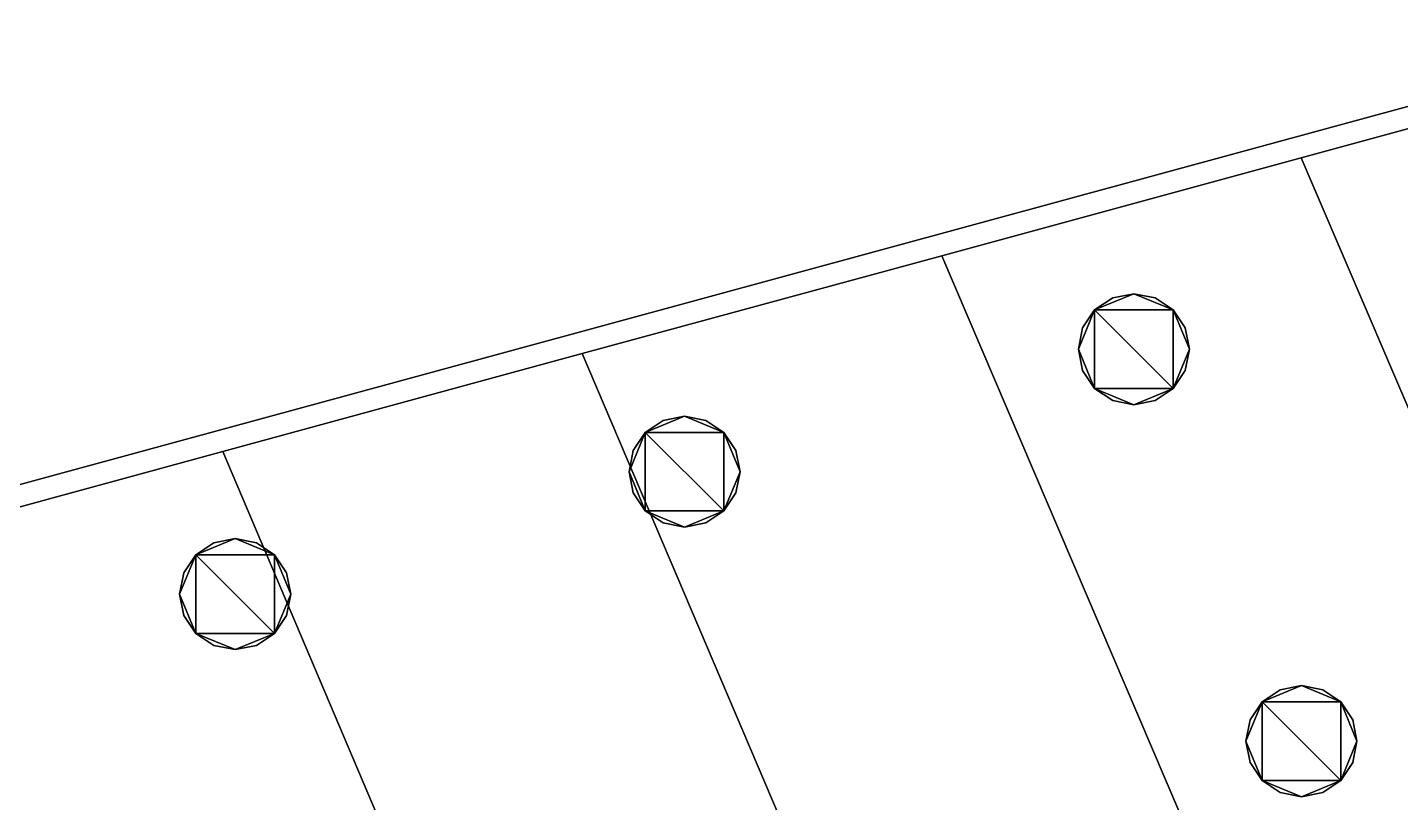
# Model space of a CAD drawing. Extents: x 2629709 to 3675628, y 1179 to 102095.
# Drawn here: x 2646057 to 2652340, y 93022 to 96568 of the extents above; entities that cross this region are included whole.
import ezdxf

# ---------------------------------------------------------------- set-up
doc = ezdxf.new("R2010")
doc.units = 0
doc.header["$LTSCALE"] = 550
doc.header["$MEASUREMENT"] = 0
for name, color, linetype in [('3DF-기초', 4, 'Continuous'), ('3DF-말뚝', 6, 'Continuous'), ('3DF-벽체', 5, 'Continuous'), ('3DF-슬래브', 8, 'Continuous')]:
    doc.layers.add(name, color=color, linetype=linetype)

msp = doc.modelspace()

# ---------------------------------------------------------------- linework, layer by layer
at = {"layer": '3DF-기초'}
for points in [[(2641977.8, 93376.2, 102250), (2644072.4, 88395.6, 102250), (2663874.8, 93797.8, 102250), (2661712.8, 98750.3, 102250)], [(2644072.4, 88395.6, 102350), (2641977.8, 93376.2, 102350), (2661712.8, 98750.3, 102350), (2663874.8, 93797.8, 102350)], [(2641977.8, 93376.2, 102350), (2641977.8, 93376.2, 102250), (2661712.8, 98750.3, 102250), (2661712.8, 98750.3, 102350)], [(2651884.6, 95971.4, 102350), (2653934.2, 91188.6, 102350), (2655584.3, 91638.7, 102350), (2653529.3, 96419.3, 102350)], [(2653934.2, 91188.6, 103350), (2651884.6, 95971.4, 103350), (2653529.3, 96419.3, 103350), (2655584.3, 91638.7, 103350)], [(2651884.6, 95971.4, 103350), (2651884.6, 95971.4, 102350), (2653529.3, 96419.3, 102350), (2653529.3, 96419.3, 103350)], [(2650240, 95523.5, 102350), (2652284.1, 90738.4, 102350), (2653934.2, 91188.6, 102350), (2651884.6, 95971.4, 102350)], [(2652284.1, 90738.4, 103350), (2650240, 95523.5, 103350), (2651884.6, 95971.4, 103350), (2653934.2, 91188.6, 103350)], [(2650240, 95523.5, 103350), (2650240, 95523.5, 102350), (2651884.6, 95971.4, 102350), (2651884.6, 95971.4, 103350)], [(2648595.3, 95075.6, 102350), (2650634, 90288.3, 102350), (2652284.1, 90738.4, 102350), (2650240, 95523.5, 102350)], [(2650634, 90288.3, 103350), (2648595.3, 95075.6, 103350), (2650240, 95523.5, 103350), (2652284.1, 90738.4, 103350)], [(2648595.3, 95075.6, 103350), (2648595.3, 95075.6, 102350), (2650240, 95523.5, 102350), (2650240, 95523.5, 103350)], [(2646950.6, 94627.7, 102350), (2648983.9, 89838.1, 102350), (2650634, 90288.3, 102350), (2648595.3, 95075.6, 102350)], [(2648983.9, 89838.1, 103350), (2646950.6, 94627.7, 103350), (2648595.3, 95075.6, 103350), (2650634, 90288.3, 103350)], [(2646950.6, 94627.7, 103350), (2646950.6, 94627.7, 102350), (2648595.3, 95075.6, 102350), (2648595.3, 95075.6, 103350)], [(2645305.9, 94179.9, 102350), (2647333.8, 89388, 102350), (2648983.9, 89838.1, 102350), (2646950.6, 94627.7, 102350)], [(2647333.8, 89388, 103350), (2645305.9, 94179.9, 103350), (2646950.6, 94627.7, 103350), (2648983.9, 89838.1, 103350)], [(2645305.9, 94179.9, 103350), (2645305.9, 94179.9, 102350), (2646950.6, 94627.7, 102350), (2646950.6, 94627.7, 103350)], [(2643661.3, 93732, 102350), (2645683.7, 88937.9, 102350), (2647333.8, 89388, 102350), (2645305.9, 94179.9, 102350)], [(2645683.7, 88937.9, 103350), (2643661.3, 93732, 103350), (2645305.9, 94179.9, 103350), (2647333.8, 89388, 103350)], [(2644072.4, 88395.6, 102250), (2644072.4, 88395.6, 102350), (2663874.8, 93797.8, 102350), (2663874.8, 93797.8, 102250)]]:
    msp.add_3dface(points, dxfattribs=at)
at = {"layer": '3DF-말뚝'}
for points in [[(2651119.6, 95349.8, 93950), (2651022.4, 95330.5, 93950), (2650939.9, 95275.4, 93950)], [(2651299.2, 95275.4, 93950), (2651119.6, 95349.8, 93950), (2650939.9, 95275.4, 93950)], [(2651119.6, 95349.8, 102350), (2651022.4, 95330.5, 102350), (2650939.9, 95275.4, 102350)], [(2651299.2, 95275.4, 102350), (2651119.6, 95349.8, 102350), (2650939.9, 95275.4, 102350)], [(2651022.4, 95330.5, 93950), (2650939.9, 95275.4, 93950), (2650939.9, 95275.4, 102350), (2651022.4, 95330.5, 102350)], [(2651119.6, 95349.8, 93950), (2651022.4, 95330.5, 93950), (2651022.4, 95330.5, 102350), (2651119.6, 95349.8, 102350)], [(2651216.8, 95330.5, 93950), (2651119.6, 95349.8, 93950), (2651119.6, 95349.8, 102350), (2651216.8, 95330.5, 102350)], [(2651299.2, 95275.4, 93950), (2651216.8, 95330.5, 93950), (2651119.6, 95349.8, 93950)], [(2651299.2, 95275.4, 102350), (2651216.8, 95330.5, 102350), (2651119.6, 95349.8, 102350)], [(2651299.2, 95275.4, 93950), (2651216.8, 95330.5, 93950), (2651216.8, 95330.5, 102350), (2651299.2, 95275.4, 102350)], [(2650939.9, 95275.4, 93950), (2650884.9, 95193, 93950), (2650865.6, 95095.8, 93950)], [(2650939.9, 95275.4, 93950), (2650865.6, 95095.8, 93950), (2650939.9, 94916.2, 93950)], [(2650939.9, 95275.4, 102350), (2650884.9, 95193, 102350), (2650865.6, 95095.8, 102350)], [(2650939.9, 95275.4, 102350), (2650865.6, 95095.8, 102350), (2650939.9, 94916.2, 102350)], [(2650939.9, 95275.4, 93950), (2650884.9, 95193, 93950), (2650884.9, 95193, 102350), (2650939.9, 95275.4, 102350)], [(2651299.2, 94916.2, 93950), (2651299.2, 95275.4, 93950), (2650939.9, 95275.4, 93950)], [(2650939.9, 95275.4, 93950), (2650939.9, 94916.2, 93950), (2651299.2, 94916.2, 93950)], [(2651299.2, 94916.2, 102350), (2651299.2, 95275.4, 102350), (2650939.9, 95275.4, 102350)], [(2650939.9, 95275.4, 102350), (2650939.9, 94916.2, 102350), (2651299.2, 94916.2, 102350)], [(2651354.2, 95193, 93950), (2651299.2, 95275.4, 93950), (2651299.2, 95275.4, 102350), (2651354.2, 95193, 102350)], [(2651373.6, 95095.8, 93950), (2651354.2, 95193, 93950), (2651299.2, 95275.4, 93950)], [(2651299.2, 94916.2, 93950), (2651373.6, 95095.8, 93950), (2651299.2, 95275.4, 93950)], [(2651373.6, 95095.8, 102350), (2651354.2, 95193, 102350), (2651299.2, 95275.4, 102350)], [(2651299.2, 94916.2, 102350), (2651373.6, 95095.8, 102350), (2651299.2, 95275.4, 102350)], [(2650884.9, 95193, 93950), (2650865.6, 95095.8, 93950), (2650865.6, 95095.8, 102350), (2650884.9, 95193, 102350)], [(2651373.6, 95095.8, 93950), (2651354.2, 95193, 93950), (2651354.2, 95193, 102350), (2651373.6, 95095.8, 102350)], [(2650865.6, 95095.8, 93950), (2650884.9, 94998.6, 93950), (2650884.9, 94998.6, 102350), (2650865.6, 95095.8, 102350)], [(2650865.6, 95095.8, 93950), (2650884.9, 94998.6, 93950), (2650939.9, 94916.2, 93950)], [(2650865.6, 95095.8, 102350), (2650884.9, 94998.6, 102350), (2650939.9, 94916.2, 102350)], [(2651299.2, 94916.2, 93950), (2651354.2, 94998.6, 93950), (2651373.6, 95095.8, 93950)], [(2651299.2, 94916.2, 102350), (2651354.2, 94998.6, 102350), (2651373.6, 95095.8, 102350)], [(2651354.2, 94998.6, 93950), (2651373.6, 95095.8, 93950), (2651373.6, 95095.8, 102350), (2651354.2, 94998.6, 102350)], [(2650884.9, 94998.6, 93950), (2650939.9, 94916.2, 93950), (2650939.9, 94916.2, 102350), (2650884.9, 94998.6, 102350)], [(2651299.2, 94916.2, 93950), (2651354.2, 94998.6, 93950), (2651354.2, 94998.6, 102350), (2651299.2, 94916.2, 102350)], [(2650939.9, 94916.2, 93950), (2651022.4, 94861.1, 93950), (2651022.4, 94861.1, 102350), (2650939.9, 94916.2, 102350)], [(2650939.9, 94916.2, 93950), (2651022.4, 94861.1, 93950), (2651119.6, 94841.8, 93950)], [(2650939.9, 94916.2, 93950), (2651119.6, 94841.8, 93950), (2651299.2, 94916.2, 93950)], [(2650939.9, 94916.2, 102350), (2651022.4, 94861.1, 102350), (2651119.6, 94841.8, 102350)], [(2650939.9, 94916.2, 102350), (2651119.6, 94841.8, 102350), (2651299.2, 94916.2, 102350)], [(2651119.6, 94841.8, 93950), (2651216.8, 94861.1, 93950), (2651299.2, 94916.2, 93950)], [(2651119.6, 94841.8, 102350), (2651216.8, 94861.1, 102350), (2651299.2, 94916.2, 102350)], [(2651216.8, 94861.1, 93950), (2651299.2, 94916.2, 93950), (2651299.2, 94916.2, 102350), (2651216.8, 94861.1, 102350)], [(2651022.4, 94861.1, 93950), (2651119.6, 94841.8, 93950), (2651119.6, 94841.8, 102350), (2651022.4, 94861.1, 102350)], [(2651119.6, 94841.8, 93950), (2651216.8, 94861.1, 93950), (2651216.8, 94861.1, 102350), (2651119.6, 94841.8, 102350)], [(2649063.3, 94789.7, 93950), (2648966.1, 94770.4, 93950), (2648883.7, 94715.3, 93950)], [(2649242.9, 94715.3, 93950), (2649063.3, 94789.7, 93950), (2648883.7, 94715.3, 93950)], [(2649063.3, 94789.7, 102350), (2648966.1, 94770.4, 102350), (2648883.7, 94715.3, 102350)], [(2649242.9, 94715.3, 102350), (2649063.3, 94789.7, 102350), (2648883.7, 94715.3, 102350)], [(2648966.1, 94770.4, 93950), (2648883.7, 94715.3, 93950), (2648883.7, 94715.3, 102350), (2648966.1, 94770.4, 102350)], [(2649063.3, 94789.7, 93950), (2648966.1, 94770.4, 93950), (2648966.1, 94770.4, 102350), (2649063.3, 94789.7, 102350)], [(2649160.5, 94770.4, 93950), (2649063.3, 94789.7, 93950), (2649063.3, 94789.7, 102350), (2649160.5, 94770.4, 102350)], [(2649242.9, 94715.3, 93950), (2649160.5, 94770.4, 93950), (2649063.3, 94789.7, 93950)], [(2649242.9, 94715.3, 102350), (2649160.5, 94770.4, 102350), (2649063.3, 94789.7, 102350)], [(2649242.9, 94715.3, 93950), (2649160.5, 94770.4, 93950), (2649160.5, 94770.4, 102350), (2649242.9, 94715.3, 102350)], [(2648883.7, 94715.3, 93950), (2648828.6, 94632.9, 93950), (2648809.3, 94535.7, 93950)], [(2648883.7, 94715.3, 93950), (2648809.3, 94535.7, 93950), (2648883.7, 94356.1, 93950)], [(2648883.7, 94715.3, 102350), (2648828.6, 94632.9, 102350), (2648809.3, 94535.7, 102350)], [(2648883.7, 94715.3, 102350), (2648809.3, 94535.7, 102350), (2648883.7, 94356.1, 102350)], [(2648883.7, 94715.3, 93950), (2648828.6, 94632.9, 93950), (2648828.6, 94632.9, 102350), (2648883.7, 94715.3, 102350)], [(2649242.9, 94356.1, 93950), (2649242.9, 94715.3, 93950), (2648883.7, 94715.3, 93950)], [(2648883.7, 94715.3, 93950), (2648883.7, 94356.1, 93950), (2649242.9, 94356.1, 93950)], [(2649242.9, 94356.1, 102350), (2649242.9, 94715.3, 102350), (2648883.7, 94715.3, 102350)], [(2648883.7, 94715.3, 102350), (2648883.7, 94356.1, 102350), (2649242.9, 94356.1, 102350)], [(2649298, 94632.9, 93950), (2649242.9, 94715.3, 93950), (2649242.9, 94715.3, 102350), (2649298, 94632.9, 102350)], [(2649317.3, 94535.7, 93950), (2649298, 94632.9, 93950), (2649242.9, 94715.3, 93950)], [(2649242.9, 94356.1, 93950), (2649317.3, 94535.7, 93950), (2649242.9, 94715.3, 93950)], [(2649317.3, 94535.7, 102350), (2649298, 94632.9, 102350), (2649242.9, 94715.3, 102350)], [(2649242.9, 94356.1, 102350), (2649317.3, 94535.7, 102350), (2649242.9, 94715.3, 102350)], [(2648828.6, 94632.9, 93950), (2648809.3, 94535.7, 93950), (2648809.3, 94535.7, 102350), (2648828.6, 94632.9, 102350)], [(2649317.3, 94535.7, 93950), (2649298, 94632.9, 93950), (2649298, 94632.9, 102350), (2649317.3, 94535.7, 102350)], [(2648809.3, 94535.7, 93950), (2648828.6, 94438.5, 93950), (2648828.6, 94438.5, 102350), (2648809.3, 94535.7, 102350)], [(2648809.3, 94535.7, 93950), (2648828.6, 94438.5, 93950), (2648883.7, 94356.1, 93950)], [(2648809.3, 94535.7, 102350), (2648828.6, 94438.5, 102350), (2648883.7, 94356.1, 102350)], [(2649242.9, 94356.1, 93950), (2649298, 94438.5, 93950), (2649317.3, 94535.7, 93950)], [(2649242.9, 94356.1, 102350), (2649298, 94438.5, 102350), (2649317.3, 94535.7, 102350)], [(2649298, 94438.5, 93950), (2649317.3, 94535.7, 93950), (2649317.3, 94535.7, 102350), (2649298, 94438.5, 102350)], [(2648828.6, 94438.5, 93950), (2648883.7, 94356.1, 93950), (2648883.7, 94356.1, 102350), (2648828.6, 94438.5, 102350)], [(2649242.9, 94356.1, 93950), (2649298, 94438.5, 93950), (2649298, 94438.5, 102350), (2649242.9, 94356.1, 102350)], [(2648883.7, 94356.1, 93950), (2648966.1, 94301.1, 93950), (2648966.1, 94301.1, 102350), (2648883.7, 94356.1, 102350)], [(2648883.7, 94356.1, 93950), (2648966.1, 94301.1, 93950), (2649063.3, 94281.7, 93950)], [(2648883.7, 94356.1, 93950), (2649063.3, 94281.7, 93950), (2649242.9, 94356.1, 93950)], [(2648883.7, 94356.1, 102350), (2648966.1, 94301.1, 102350), (2649063.3, 94281.7, 102350)], [(2648883.7, 94356.1, 102350), (2649063.3, 94281.7, 102350), (2649242.9, 94356.1, 102350)], [(2649063.3, 94281.7, 93950), (2649160.5, 94301.1, 93950), (2649242.9, 94356.1, 93950)], [(2649063.3, 94281.7, 102350), (2649160.5, 94301.1, 102350), (2649242.9, 94356.1, 102350)], [(2649160.5, 94301.1, 93950), (2649242.9, 94356.1, 93950), (2649242.9, 94356.1, 102350), (2649160.5, 94301.1, 102350)], [(2648966.1, 94301.1, 93950), (2649063.3, 94281.7, 93950), (2649063.3, 94281.7, 102350), (2648966.1, 94301.1, 102350)], [(2649063.3, 94281.7, 93950), (2649160.5, 94301.1, 93950), (2649160.5, 94301.1, 102350), (2649063.3, 94281.7, 102350)], [(2647007.1, 94229.6, 93950), (2646909.9, 94210.3, 93950), (2646827.5, 94155.2, 93950)], [(2647186.7, 94155.2, 93950), (2647007.1, 94229.6, 93950), (2646827.5, 94155.2, 93950)], [(2647007.1, 94229.6, 102350), (2646909.9, 94210.3, 102350), (2646827.5, 94155.2, 102350)], [(2647186.7, 94155.2, 102350), (2647007.1, 94229.6, 102350), (2646827.5, 94155.2, 102350)], [(2646909.9, 94210.3, 93950), (2646827.5, 94155.2, 93950), (2646827.5, 94155.2, 102350), (2646909.9, 94210.3, 102350)], [(2647007.1, 94229.6, 93950), (2646909.9, 94210.3, 93950), (2646909.9, 94210.3, 102350), (2647007.1, 94229.6, 102350)], [(2647104.3, 94210.3, 93950), (2647007.1, 94229.6, 93950), (2647007.1, 94229.6, 102350), (2647104.3, 94210.3, 102350)], [(2647186.7, 94155.2, 93950), (2647104.3, 94210.3, 93950), (2647007.1, 94229.6, 93950)], [(2647186.7, 94155.2, 102350), (2647104.3, 94210.3, 102350), (2647007.1, 94229.6, 102350)], [(2647186.7, 94155.2, 93950), (2647104.3, 94210.3, 93950), (2647104.3, 94210.3, 102350), (2647186.7, 94155.2, 102350)], [(2646827.5, 94155.2, 93950), (2646772.4, 94072.8, 93950), (2646753.1, 93975.6, 93950)], [(2646827.5, 94155.2, 93950), (2646753.1, 93975.6, 93950), (2646827.5, 93796, 93950)], [(2646827.5, 94155.2, 102350), (2646772.4, 94072.8, 102350), (2646753.1, 93975.6, 102350)], [(2646827.5, 94155.2, 102350), (2646753.1, 93975.6, 102350), (2646827.5, 93796, 102350)], [(2646827.5, 94155.2, 93950), (2646772.4, 94072.8, 93950), (2646772.4, 94072.8, 102350), (2646827.5, 94155.2, 102350)], [(2647186.7, 93796, 93950), (2647186.7, 94155.2, 93950), (2646827.5, 94155.2, 93950)], [(2646827.5, 94155.2, 93950), (2646827.5, 93796, 93950), (2647186.7, 93796, 93950)], [(2647186.7, 93796, 102350), (2647186.7, 94155.2, 102350), (2646827.5, 94155.2, 102350)], [(2646827.5, 94155.2, 102350), (2646827.5, 93796, 102350), (2647186.7, 93796, 102350)], [(2647241.7, 94072.8, 93950), (2647186.7, 94155.2, 93950), (2647186.7, 94155.2, 102350), (2647241.7, 94072.8, 102350)], [(2647261.1, 93975.6, 93950), (2647241.7, 94072.8, 93950), (2647186.7, 94155.2, 93950)], [(2647186.7, 93796, 93950), (2647261.1, 93975.6, 93950), (2647186.7, 94155.2, 93950)], [(2647261.1, 93975.6, 102350), (2647241.7, 94072.8, 102350), (2647186.7, 94155.2, 102350)], [(2647186.7, 93796, 102350), (2647261.1, 93975.6, 102350), (2647186.7, 94155.2, 102350)], [(2646772.4, 94072.8, 93950), (2646753.1, 93975.6, 93950), (2646753.1, 93975.6, 102350), (2646772.4, 94072.8, 102350)], [(2647261.1, 93975.6, 93950), (2647241.7, 94072.8, 93950), (2647241.7, 94072.8, 102350), (2647261.1, 93975.6, 102350)], [(2646753.1, 93975.6, 93950), (2646772.4, 93878.4, 93950), (2646772.4, 93878.4, 102350), (2646753.1, 93975.6, 102350)], [(2646753.1, 93975.6, 93950), (2646772.4, 93878.4, 93950), (2646827.5, 93796, 93950)], [(2646753.1, 93975.6, 102350), (2646772.4, 93878.4, 102350), (2646827.5, 93796, 102350)], [(2647186.7, 93796, 93950), (2647241.7, 93878.4, 93950), (2647261.1, 93975.6, 93950)], [(2647186.7, 93796, 102350), (2647241.7, 93878.4, 102350), (2647261.1, 93975.6, 102350)], [(2647241.7, 93878.4, 93950), (2647261.1, 93975.6, 93950), (2647261.1, 93975.6, 102350), (2647241.7, 93878.4, 102350)], [(2646772.4, 93878.4, 93950), (2646827.5, 93796, 93950), (2646827.5, 93796, 102350), (2646772.4, 93878.4, 102350)], [(2647186.7, 93796, 93950), (2647241.7, 93878.4, 93950), (2647241.7, 93878.4, 102350), (2647186.7, 93796, 102350)], [(2646827.5, 93796, 93950), (2646909.9, 93741, 93950), (2646909.9, 93741, 102350), (2646827.5, 93796, 102350)], [(2646827.5, 93796, 93950), (2646909.9, 93741, 93950), (2647007.1, 93721.6, 93950)], [(2646827.5, 93796, 93950), (2647007.1, 93721.6, 93950), (2647186.7, 93796, 93950)], [(2646827.5, 93796, 102350), (2646909.9, 93741, 102350), (2647007.1, 93721.6, 102350)], [(2646827.5, 93796, 102350), (2647007.1, 93721.6, 102350), (2647186.7, 93796, 102350)], [(2647007.1, 93721.6, 93950), (2647104.3, 93741, 93950), (2647186.7, 93796, 93950)], [(2647007.1, 93721.6, 102350), (2647104.3, 93741, 102350), (2647186.7, 93796, 102350)], [(2647104.3, 93741, 93950), (2647186.7, 93796, 93950), (2647186.7, 93796, 102350), (2647104.3, 93741, 102350)], [(2646909.9, 93741, 93950), (2647007.1, 93721.6, 93950), (2647007.1, 93721.6, 102350), (2646909.9, 93741, 102350)], [(2647007.1, 93721.6, 93950), (2647104.3, 93741, 93950), (2647104.3, 93741, 102350), (2647007.1, 93721.6, 102350)], [(2651886.4, 93556.9, 93950), (2651789.2, 93537.6, 93950), (2651706.8, 93482.5, 93950)], [(2652066, 93482.5, 93950), (2651886.4, 93556.9, 93950), (2651706.8, 93482.5, 93950)], [(2651886.4, 93556.9, 102350), (2651789.2, 93537.6, 102350), (2651706.8, 93482.5, 102350)], [(2652066, 93482.5, 102350), (2651886.4, 93556.9, 102350), (2651706.8, 93482.5, 102350)], [(2651886.4, 93556.9, 93950), (2651789.2, 93537.6, 93950), (2651789.2, 93537.6, 102350), (2651886.4, 93556.9, 102350)], [(2651983.6, 93537.6, 93950), (2651886.4, 93556.9, 93950), (2651886.4, 93556.9, 102350), (2651983.6, 93537.6, 102350)], [(2652066, 93482.5, 93950), (2651983.6, 93537.6, 93950), (2651886.4, 93556.9, 93950)], [(2652066, 93482.5, 102350), (2651983.6, 93537.6, 102350), (2651886.4, 93556.9, 102350)], [(2651789.2, 93537.6, 93950), (2651706.8, 93482.5, 93950), (2651706.8, 93482.5, 102350), (2651789.2, 93537.6, 102350)], [(2652066, 93482.5, 93950), (2651983.6, 93537.6, 93950), (2651983.6, 93537.6, 102350), (2652066, 93482.5, 102350)], [(2651706.8, 93482.5, 93950), (2651651.7, 93400.1, 93950), (2651632.4, 93302.9, 93950)], [(2651706.8, 93482.5, 93950), (2651632.4, 93302.9, 93950), (2651706.8, 93123.3, 93950)], [(2651706.8, 93482.5, 102350), (2651651.7, 93400.1, 102350), (2651632.4, 93302.9, 102350)], [(2651706.8, 93482.5, 102350), (2651632.4, 93302.9, 102350), (2651706.8, 93123.3, 102350)], [(2651706.8, 93482.5, 93950), (2651651.7, 93400.1, 93950), (2651651.7, 93400.1, 102350), (2651706.8, 93482.5, 102350)], [(2652066, 93123.3, 93950), (2652066, 93482.5, 93950), (2651706.8, 93482.5, 93950)], [(2651706.8, 93482.5, 93950), (2651706.8, 93123.3, 93950), (2652066, 93123.3, 93950)], [(2652066, 93123.3, 102350), (2652066, 93482.5, 102350), (2651706.8, 93482.5, 102350)], [(2651706.8, 93482.5, 102350), (2651706.8, 93123.3, 102350), (2652066, 93123.3, 102350)], [(2652121, 93400.1, 93950), (2652066, 93482.5, 93950), (2652066, 93482.5, 102350), (2652121, 93400.1, 102350)], [(2652140.4, 93302.9, 93950), (2652121, 93400.1, 93950), (2652066, 93482.5, 93950)], [(2652066, 93123.3, 93950), (2652140.4, 93302.9, 93950), (2652066, 93482.5, 93950)], [(2652140.4, 93302.9, 102350), (2652121, 93400.1, 102350), (2652066, 93482.5, 102350)], [(2652066, 93123.3, 102350), (2652140.4, 93302.9, 102350), (2652066, 93482.5, 102350)], [(2651651.7, 93400.1, 93950), (2651632.4, 93302.9, 93950), (2651632.4, 93302.9, 102350), (2651651.7, 93400.1, 102350)], [(2652140.4, 93302.9, 93950), (2652121, 93400.1, 93950), (2652121, 93400.1, 102350), (2652140.4, 93302.9, 102350)], [(2651632.4, 93302.9, 93950), (2651651.7, 93205.7, 93950), (2651651.7, 93205.7, 102350), (2651632.4, 93302.9, 102350)], [(2651632.4, 93302.9, 93950), (2651651.7, 93205.7, 93950), (2651706.8, 93123.3, 93950)], [(2651632.4, 93302.9, 102350), (2651651.7, 93205.7, 102350), (2651706.8, 93123.3, 102350)], [(2652066, 93123.3, 93950), (2652121, 93205.7, 93950), (2652140.4, 93302.9, 93950)], [(2652066, 93123.3, 102350), (2652121, 93205.7, 102350), (2652140.4, 93302.9, 102350)], [(2652121, 93205.7, 93950), (2652140.4, 93302.9, 93950), (2652140.4, 93302.9, 102350), (2652121, 93205.7, 102350)], [(2651651.7, 93205.7, 93950), (2651706.8, 93123.3, 93950), (2651706.8, 93123.3, 102350), (2651651.7, 93205.7, 102350)], [(2652066, 93123.3, 93950), (2652121, 93205.7, 93950), (2652121, 93205.7, 102350), (2652066, 93123.3, 102350)], [(2651706.8, 93123.3, 93950), (2651789.2, 93068.3, 93950), (2651789.2, 93068.3, 102350), (2651706.8, 93123.3, 102350)], [(2651706.8, 93123.3, 93950), (2651789.2, 93068.3, 93950), (2651886.4, 93048.9, 93950)], [(2651706.8, 93123.3, 93950), (2651886.4, 93048.9, 93950), (2652066, 93123.3, 93950)], [(2651706.8, 93123.3, 102350), (2651789.2, 93068.3, 102350), (2651886.4, 93048.9, 102350)], [(2651706.8, 93123.3, 102350), (2651886.4, 93048.9, 102350), (2652066, 93123.3, 102350)], [(2651886.4, 93048.9, 93950), (2651983.6, 93068.3, 93950), (2652066, 93123.3, 93950)], [(2651886.4, 93048.9, 102350), (2651983.6, 93068.3, 102350), (2652066, 93123.3, 102350)], [(2651983.6, 93068.3, 93950), (2652066, 93123.3, 93950), (2652066, 93123.3, 102350), (2651983.6, 93068.3, 102350)], [(2651789.2, 93068.3, 93950), (2651886.4, 93048.9, 93950), (2651886.4, 93048.9, 102350), (2651789.2, 93068.3, 102350)], [(2651886.4, 93048.9, 93950), (2651983.6, 93068.3, 93950), (2651983.6, 93068.3, 102350), (2651886.4, 93048.9, 102350)]]:
    msp.add_3dface(points, dxfattribs=at)
at = {"layer": '3DF-벽체'}
for points in [[(2651575.6, 92396.9, 110782.5), (2651457.8, 92672.8, 110782.5), (2653105.7, 93122, 110693.6), (2653223.8, 92846.3, 110693.6)], [(2651457.8, 92672.8, 110782.5), (2651457.8, 92672.8, 110482.5), (2653105.7, 93122, 110393.6), (2653105.7, 93122, 110693.6)], [(2651457.8, 92672.8, 110482.5), (2651575.6, 92396.9, 110182.5), (2653223.8, 92846.3, 110093.6), (2653105.7, 93122, 110393.6)]]:
    msp.add_3dface(points, dxfattribs=at)
at = {"layer": '3DF-슬래브'}
for points in [[(2643736.7, 89193.7, 111064.5), (2663528.9, 94590.1, 110011.4), (2663113.1, 95542.6, 109970), (2643334.6, 90149.9, 111027)], [(2663528.9, 94590.1, 111011.4), (2643736.7, 89193.7, 112064.5), (2643334.6, 90149.9, 112027), (2663113.1, 95542.6, 110970)], [(2643334.6, 90149.9, 111027), (2663113.1, 95542.6, 109970), (2663113.1, 95542.6, 110970), (2643334.6, 90149.9, 112027)], [(2644138.8, 88237.6, 111101.9), (2663944.7, 93637.7, 110052.8), (2663528.9, 94590.1, 110011.4), (2643736.7, 89193.7, 111064.5)], [(2663944.7, 93637.7, 111052.8), (2644138.8, 88237.6, 112101.9), (2643736.7, 89193.7, 112064.5), (2663528.9, 94590.1, 111011.4)], [(2644540.9, 87281.4, 111139.4), (2664360.5, 92685.2, 110094.2), (2663944.7, 93637.7, 110052.8), (2644138.8, 88237.6, 111101.9)], [(2664360.5, 92685.2, 111094.2), (2644540.9, 87281.4, 112139.4), (2644138.8, 88237.6, 112101.9), (2663944.7, 93637.7, 111052.8)]]:
    msp.add_3dface(points, dxfattribs=at)

doc.saveas('drawing.dxf')
